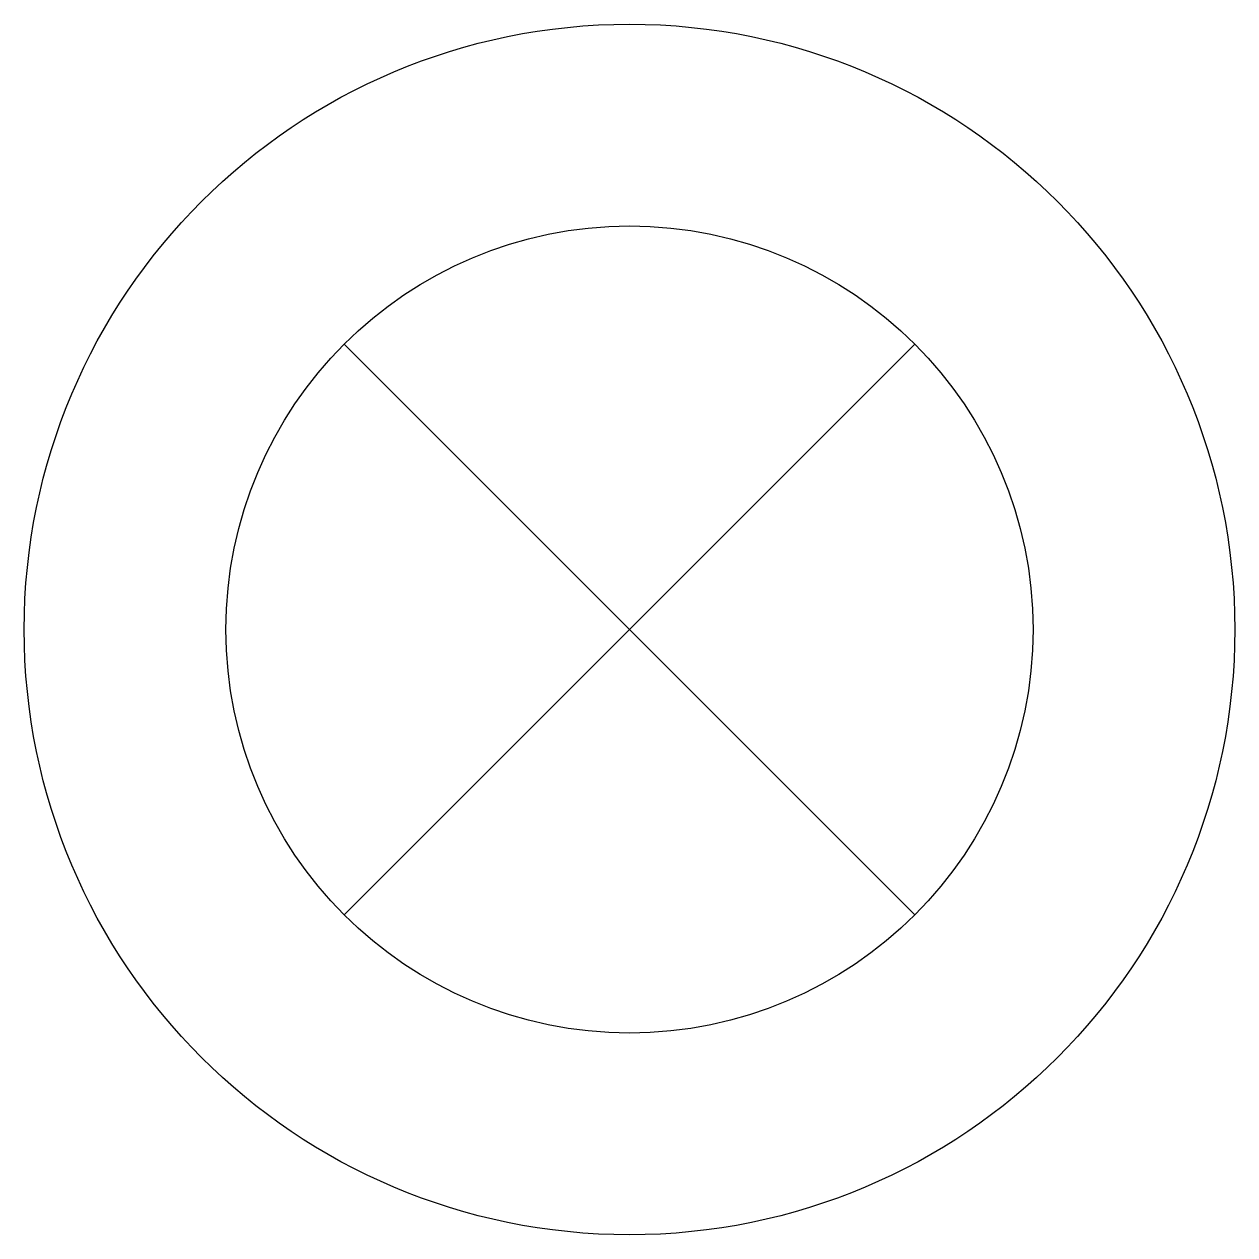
# Model space of a CAD drawing. Extents: x 32.5 to 47.5, y 112.5 to 127.5.
import ezdxf

# ---------------------------------------------------------------- set-up
doc = ezdxf.new("R2010")
doc.units = 0
doc.header["$LTSCALE"] = 20
doc.header["$MEASUREMENT"] = 0
doc.layers.get('0').update_dxf_attribs({"linetype": 'CONTINUOUS'})

msp = doc.modelspace()

# ---------------------------------------------------------------- linework, layer by layer
for p, q in [((36.464, 116.464), (43.536, 123.536)), ((43.536, 116.464), (36.464, 123.536))]:
    msp.add_line(p, q)
for radius in [7.5, 5]:
    msp.add_circle((40, 120), radius)

doc.saveas('drawing.dxf')
